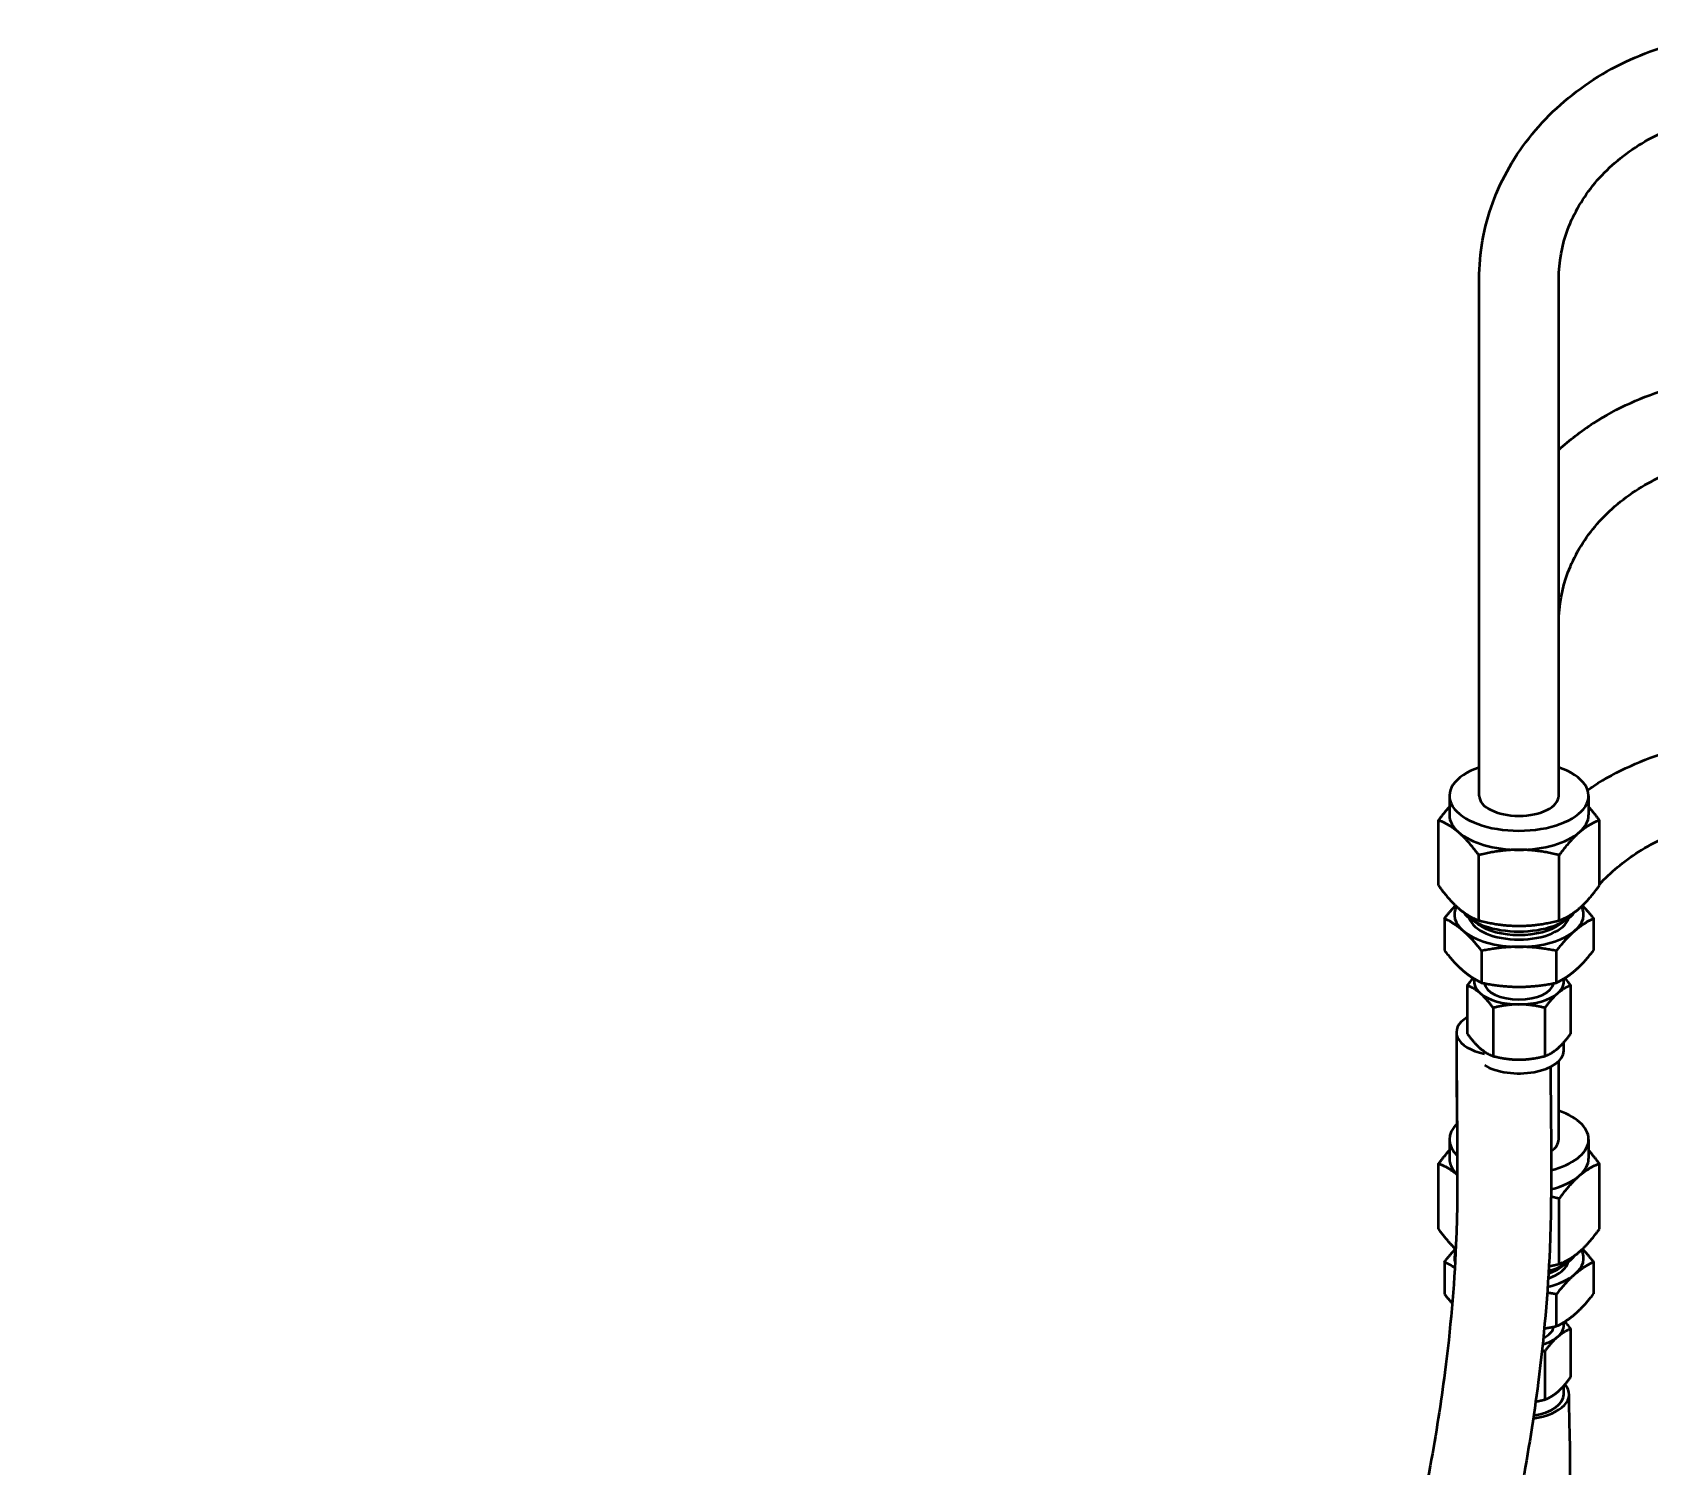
# Model space of a CAD drawing. Header units: inches. Extents: x 11 to 1621, y 11 to 1332.
# Drawn here: x 760.74 to 770.9, y 417.49 to 426.5 of the extents above; entities that cross this region are included whole.
import ezdxf

# ---------------------------------------------------------------- set-up
doc = ezdxf.new("R2010")
doc.units = ezdxf.units.IN
doc.header["$LTSCALE"] = 48
doc.header["$MEASUREMENT"] = 0
doc.layers.add('Visible (ANSI)', color=7, linetype='Continuous', lineweight=50)

msp = doc.modelspace()

# ---------------------------------------------------------------- linework, layer by layer
at = {"layer": 'Visible (ANSI)'}
for p, q in [((769.832429, 421.700178), (769.832429, 424.947773)), ((770.332429, 421.700178), (770.332429, 424.947773)), ((769.644929, 421.700178), (769.644929, 421.580666)), ((770.519929, 421.700178), (770.519929, 421.580666)), ((769.577248, 421.136461), (769.577248, 421.546825)), ((770.587611, 421.136461), (770.587611, 421.546825)), ((769.829838, 420.917711), (769.829838, 421.328075)), ((770.33502, 420.917711), (770.33502, 421.328075)), ((769.613332, 420.930016), (769.613332, 420.729628)), ((769.824865, 420.893778), (769.776243, 420.928159)), ((770.339993, 420.893778), (770.388615, 420.928159)), ((770.551526, 420.930016), (770.551526, 420.729628)), ((769.847881, 420.726891), (769.847881, 420.526503)), ((770.316978, 420.726891), (770.316978, 420.526503)), ((769.75767, 420.509289), (769.75767, 420.206388)), ((770.407189, 420.509289), (770.407189, 420.206388)), ((769.920049, 420.368664), (769.920049, 420.065763)), ((770.244809, 420.368664), (770.244809, 420.065763)), ((769.68883, 420.214938), (769.68883, 420.211528)), ((769.68883, 420.123756), (769.68883, 420.120347)), ((770.363929, 420.098031), (770.363929, 420.152195)), ((770.332429, 419.542374), (770.332429, 420.033335)), ((769.644929, 419.542374), (769.644929, 419.422863)), ((770.519929, 419.542374), (770.519929, 419.422863)), ((769.577248, 418.978657), (769.577248, 419.389022)), ((770.587611, 418.978657), (770.587611, 419.389022)), ((770.33502, 418.759907), (770.33502, 419.170272)), ((769.613332, 418.772212), (769.613332, 418.571825)), ((770.339993, 418.735975), (770.388615, 418.770356)), ((770.551526, 418.772212), (770.551526, 418.571825)), ((770.316978, 418.569087), (770.316978, 418.3687)), ((770.407189, 418.351485), (770.407189, 418.048584)), ((770.244809, 418.21086), (770.244809, 417.907959)), ((770.363929, 417.940227), (770.363929, 417.994391)), ((770.397429, 417.936818), (770.397429, 417.940227))]:
    msp.add_line(p, q, dxfattribs=at)
for centre, major_axis, start_param, end_param in [((770.082429, 421.700178), (0.4375, 0), 2.179041906, 7.245736055), ((770.082429, 421.700178), (0.25, 0), 3.141592654, 6.283185307), ((770.082429, 421.580666), (-0.4375, 0), 0, 0.523598776), ((770.082429, 421.580666), (0.4375, 0), 5.759586532, 6.283185307), ((770.082429, 421.580666), (0.4375, 0), 3.665191429, 4.71238898), ((770.082429, 421.580666), (0.4375, 0), 4.71238898, 5.759586532), ((770.082429, 420.955396), (-0.40625, 0), 6.030258968, 6.806784083), ((770.082429, 420.955396), (0.40625, 0), 5.759586532, 6.536111646), ((770.082429, 421.036413), (0.375, 0), 3.495537771, 5.929240189), ((770.082429, 420.955396), (0.31545, 0), 3.28748724, 6.137290721), ((770.082429, 420.984841), (-0.31545, 0), 0.615479709, 2.526112945), ((770.082429, 420.955396), (0.40625, 0), 3.665191429, 4.71238898), ((770.082429, 420.955396), (0.40625, 0), 4.71238898, 5.759586532), ((770.082429, 420.531043), (-0.28125, 0), 6.15009809, 6.806784083), ((770.082429, 420.531043), (-0.21875, 0), 0.070947993, 3.070644661), ((770.082429, 420.531043), (0.28125, 0), 5.759586532, 6.416272524), ((770.082429, 420.531043), (0.28125, 0), 3.665191429, 4.71238898), ((770.082429, 420.531043), (0.28125, 0), 4.71238898, 5.759586532), ((769.98383, 420.214938), (-0.295, 0), 5.585989163, 7.439555591), ((769.98383, 420.123756), (-0.295, 0), 6.250123608, 6.283185307), ((770.082429, 420.184633), (0.2815, 0), 3.606966647, 3.726538681), ((770.082429, 420.098031), (0.2815, 0), 3.830031399, 6.283185307), ((770.082429, 420.184633), (0.2815, 0), 5.69823928, 5.817811313), ((770.082429, 420.184633), (0.2815, 0), 4.464031661, 4.960746299), ((770.082429, 419.542374), (0.4375, 0), 5.194215937, 7.245736055), ((770.082429, 419.542374), (-0.4375, 0), 5.807954373, 6.765598319), ((770.082429, 419.542374), (0.25, 0), 5.656578708, 6.283185307), ((770.082429, 419.422863), (-0.4375, 0), 0, 0.482919659), ((770.082429, 419.422863), (0.4375, 0), 5.759586532, 6.283185307), ((770.082429, 419.422863), (0.4375, 0), 5.192785788, 5.759586532), ((770.082429, 418.797592), (0.40625, 0), 5.759586532, 6.536111646), ((770.082429, 418.797592), (-0.40625, 0), 6.0837316, 6.431377633), ((770.082429, 418.797592), (0.31545, 0), 5.332978943, 6.137290721), ((770.082429, 418.878609), (0.375, 0), 5.232058335, 5.929240189), ((770.082429, 418.797592), (0.40625, 0), 5.171252113, 5.759586532), ((770.082429, 418.827037), (-0.31545, 0), 2.198515163, 2.526112945), ((770.082429, 418.37324), (0.21875, 0), 5.486106517, 6.212237315), ((770.082429, 418.37324), (0.28125, 0), 5.759586532, 6.416272524), ((770.082429, 418.37324), (0.28125, 0), 5.269161758, 5.759586532), ((770.082429, 417.940227), (0.315, 0), 5.000262449, 6.692786713), ((770.082429, 417.940227), (0.2815, 0), 5.045703801, 6.283185307), ((770.082429, 418.02683), (0.2815, 0), 5.69823928, 5.817811313)]:
    msp.add_ellipse(centre, major_axis=major_axis, ratio=0.5, start_param=start_param, end_param=end_param, dxfattribs=at)
for points, knots in [([(769.832429, 424.947773), (769.832429, 425.10998), (769.861458, 425.272104), (769.974245, 425.580755), (770.058536, 425.726991), (770.273276, 425.989357), (770.404226, 426.105091), (770.698049, 426.294552), (770.86089, 426.368307), (771.203182, 426.468472), (771.382611, 426.494889), (771.569044, 426.496777), (771.575737, 426.496811), (771.582429, 426.496811)], [4.71238898, 4.71238898, 4.71238898, 4.71238898, 5.018880726, 5.018880726, 5.329010629, 5.329010629, 5.643169894, 5.643169894, 5.95732916, 5.95732916, 6.271488425, 6.271488425, 6.283185307, 6.283185307, 6.283185307, 6.283185307]), ([(770.332429, 424.947773), (770.332429, 425.053578), (770.351664, 425.159432), (770.428161, 425.363326), (770.485524, 425.461363), (770.635336, 425.639937), (770.727814, 425.720375), (770.939082, 425.853305), (771.057592, 425.905951), (771.307616, 425.976932), (771.438863, 425.995691), (771.574384, 425.996795), (771.578407, 425.996811), (771.582429, 425.996811)], [4.71238898, 4.71238898, 4.71238898, 4.71238898, 5.026548246, 5.026548246, 5.340707511, 5.340707511, 5.654866776, 5.654866776, 5.966406961, 5.966406961, 6.273782768, 6.273782768, 6.283185307, 6.283185307, 6.283185307, 6.283185307]), ([(770.332429, 423.874807), (770.400178, 423.935969), (770.473433, 423.991913), (770.698049, 424.136748), (770.86089, 424.210503), (771.203182, 424.310668), (771.382611, 424.337085), (771.569044, 424.338974), (771.575737, 424.339007), (771.582429, 424.339007)], [5.4770045172, 5.4770045172, 5.4770045172, 5.4770045172, 5.6431698943, 5.6431698943, 5.9573291597, 5.9573291597, 6.271488425, 6.271488425, 6.2831853072, 6.2831853072, 6.2831853072, 6.2831853072]), ([(770.332429, 422.789969), (770.332429, 422.895774), (770.351664, 423.001629), (770.428161, 423.205522), (770.485524, 423.303559), (770.635336, 423.482133), (770.727814, 423.562571), (770.939082, 423.695502), (771.057592, 423.748147), (771.307616, 423.819128), (771.438863, 423.837888), (771.574384, 423.838991), (771.578407, 423.839007), (771.582429, 423.839007)], [4.71238898, 4.71238898, 4.71238898, 4.71238898, 5.026548246, 5.026548246, 5.340707511, 5.340707511, 5.654866776, 5.654866776, 5.966406961, 5.966406961, 6.273782768, 6.273782768, 6.283185307, 6.283185307, 6.283185307, 6.283185307]), ([(770.513682, 421.737012), (770.526047, 421.745443), (770.538534, 421.753724), (770.698049, 421.856581), (770.86089, 421.930336), (771.203182, 422.030501), (771.382611, 422.056918), (771.569044, 422.058806), (771.575737, 422.05884), (771.582429, 422.05884)], [5.6162182557, 5.6162182557, 5.6162182557, 5.6162182557, 5.6431698943, 5.6431698943, 5.9573291597, 5.9573291597, 6.271488425, 6.271488425, 6.2831853072, 6.2831853072, 6.2831853072, 6.2831853072]), ([(770.587611, 421.143848), (770.657269, 421.22073), (770.740306, 421.290264), (770.939082, 421.415334), (771.057592, 421.46798), (771.307616, 421.538961), (771.438863, 421.55772), (771.574384, 421.558824), (771.578407, 421.55884), (771.582429, 421.55884)], [5.3777030155, 5.3777030155, 5.3777030155, 5.3777030155, 5.6548667765, 5.6548667765, 5.9664069609, 5.9664069609, 6.2737827675, 6.2737827675, 6.2831853072, 6.2831853072, 6.2831853072, 6.2831853072]), ([(769.68883, 420.211528), (769.68883, 419.756095), (769.704396, 419.309033), (769.674775, 418.613399), (769.651518, 418.349364), (769.591778, 417.887552), (769.56115, 417.693004), (769.477406, 417.232109), (769.420226, 416.960271), (769.292388, 416.413399), (769.223225, 416.142137), (769.016079, 415.401023), (768.86369, 414.924547), (768.563108, 414.127009), (768.423987, 413.797594), (768.203145, 413.34228), (768.129041, 413.199375), (767.941975, 412.864457), (767.826656, 412.679729), (767.62712, 412.399494), (767.544737, 412.294337), (767.392049, 412.11945), (767.322074, 412.04674), (767.122509, 411.860835), (766.994102, 411.766383), (766.771091, 411.645509), (766.675998, 411.60538), (766.406828, 411.512884), (766.229084, 411.475705), (765.913127, 411.416099), (765.773811, 411.392925), (765.546967, 411.33128), (765.455749, 411.300344), (765.314259, 411.216592), (765.263034, 411.178), (765.159897, 411.065253), (765.113644, 410.983375), (765.069293, 410.819408), (765.064969, 410.740289), (765.079274, 410.578997), (765.099519, 410.495494), (765.156866, 410.326777), (765.193216, 410.241838), (765.2915, 410.03581), (765.358003, 409.911888), (765.560616, 409.553203), (765.711939, 409.304353), (766.043765, 408.749106), (766.225173, 408.439774), (766.469441, 407.966291), (766.550264, 407.795008), (766.703187, 407.415519), (766.761202, 407.214924), (766.78889, 406.979072), (766.789364, 406.912999), (766.774121, 406.779742), (766.752748, 406.719929), (766.695724, 406.625069), (766.667166, 406.589107), (766.594288, 406.518156), (766.549728, 406.483309), (766.427064, 406.406312), (766.342838, 406.365476), (766.096322, 406.273706), (765.916656, 406.229324), (765.539336, 406.169947), (765.346641, 406.151831), (764.850291, 406.129325), (764.535112, 406.134432), (763.77367, 406.180645), (763.321272, 406.234082), (762.67581, 406.337416), (762.465477, 406.375888), (762.094994, 406.451508), (761.932003, 406.488027), (761.531561, 406.585775), (761.311264, 406.648286), (761.021978, 406.744374), (760.927814, 406.779845), (760.808967, 406.831364), (760.771171, 406.849644), (760.74008, 406.866281)], [0, 0, 0, 0, 3.94523031, 3.94523031, 6.392228133, 6.392228133, 8.123069229, 8.123069229, 10.366694904, 10.366694904, 12.42876718, 12.42876718, 15.928624168, 15.928624168, 18.524417285, 18.524417285, 19.775204069, 19.775204069, 21.595679972, 21.595679972, 22.834911154, 22.834911154, 23.863601181, 23.863601181, 25.755166355, 25.755166355, 27.077665189, 27.077665189, 29.427935166, 29.427935166, 31.400550322, 31.400550322, 32.756730954, 32.756730954, 33.534686447, 33.534686447, 34.519427615, 34.519427615, 35.388676932, 35.388676932, 36.328498742, 36.328498742, 37.244414128, 37.244414128, 38.441879642, 38.441879642, 40.52447674, 40.52447674, 42.916988565, 42.916988565, 44.320971323, 44.320971323, 46.218344099, 46.218344099, 47.104141557, 47.104141557, 48.352786492, 48.352786492, 49.169392499, 49.169392499, 49.9953761, 49.9953761, 51.081795773, 51.081795773, 52.751853923, 52.751853923, 54.216708978, 54.216708978, 56.325383126, 56.325383126, 59.199112779, 59.199112779, 60.646178401, 60.646178401, 61.881285855, 61.881285855, 63.890760254, 63.890760254, 65.142212525, 65.142212525, 65.897217781, 65.897217781, 65.897217781, 65.897217781]), ([(770.279872, 419.997708), (770.283127, 419.623193), (770.291947, 419.23898), (770.263666, 418.574794), (770.239382, 418.297527), (770.175557, 417.799508), (770.140856, 417.580521), (770.046994, 417.070435), (769.983869, 416.774696), (769.84085, 416.173463), (769.762136, 415.87157), (769.518458, 415.024603), (769.33395, 414.472036), (769.004577, 413.65771), (768.879521, 413.377457), (768.594529, 412.810162), (768.43224, 412.526956), (768.151605, 412.114127), (768.041077, 411.967911), (767.830537, 411.723129), (767.732243, 411.620722), (767.536341, 411.44208), (767.439387, 411.364342), (767.24029, 411.22831), (767.137713, 411.170017), (766.923998, 411.068496), (766.812345, 411.02637), (766.545531, 410.941843), (766.393736, 410.908013), (766.15268, 410.860294), (766.057228, 410.843514), (765.90217, 410.813255), (765.839334, 410.799564), (765.724455, 410.767793), (765.680782, 410.748467), (765.655519, 410.732673), (765.653008, 410.731322), (765.652898, 410.731812)], [0.633571438, 0.633571438, 0.633571438, 0.633571438, 3.94523031, 3.94523031, 6.355841735, 6.355841735, 8.208663828, 8.208663828, 10.559466789, 10.559466789, 12.773540149, 12.773540149, 16.699439179, 16.699439179, 18.849502144, 18.849502144, 21.278817141, 21.278817141, 22.752140408, 22.752140408, 23.958348981, 23.958348981, 25.060761886, 25.060761886, 26.135554909, 26.135554909, 27.320184262, 27.320184262, 29.04677162, 29.04677162, 30.338846482, 30.338846482, 31.439697488, 31.439697488, 32.834273775, 32.834273775, 33.445065842, 33.445065842, 33.445065842, 33.445065842]), ([(769.754335, 415.85264), (769.930161, 416.076795), (770.084531, 416.309463), (770.260058, 416.682497), (770.309668, 416.815246), (770.394099, 417.153169), (770.404438, 417.34855), (770.404185, 417.67302), (770.397429, 417.810011), (770.397429, 417.936818)], [63.983979131, 63.983979131, 63.983979131, 63.983979131, 65.820602715, 65.820602715, 66.797322734, 66.797322734, 68.241231498, 68.241231498, 69.44808849, 69.44808849, 69.44808849, 69.44808849])]:
    msp.add_open_spline(points, degree=3, knots=knots, dxfattribs=at)
for points, weights in [([(769.577248, 421.546825), (769.612934, 421.595574), (769.644929, 421.631563)], [1, 1.01965956375, 1.01895290532]), ([(770.519929, 421.631563), (770.551925, 421.595574), (770.587611, 421.546825)], [1.01895290532, 1.01965956375, 1]), ([(769.703543, 421.471291), (769.644929, 421.522052), (769.577248, 421.546825)], [1, 1.0379548493, 1]), ([(770.587611, 421.546825), (770.519929, 421.522052), (770.461315, 421.471291)], [1, 1.0379548493, 1]), ([(769.829838, 421.328075), (769.762157, 421.42053), (769.703543, 421.471291)], [1, 1.0379548493, 1]), ([(770.461315, 421.471291), (770.402701, 421.42053), (770.33502, 421.328075)], [1, 1.0379548493, 1]), ([(770.082429, 421.361916), (769.965201, 421.361916), (769.829838, 421.328075)], [1, 1.0379548493, 1]), ([(770.33502, 421.328075), (770.199657, 421.361916), (770.082429, 421.361916)], [1, 1.0379548493, 1]), ([(769.577248, 421.136461), (769.644929, 421.044006), (769.703543, 420.993245)], [1, 1.0379548493, 1]), ([(770.461315, 420.993245), (770.519929, 421.044006), (770.587611, 421.136461)], [1, 1.0379548493, 1]), ([(769.613332, 420.930016), (769.650398, 420.977085), (769.683356, 421.011658)], [1, 1.02204193309, 1.01848256235]), ([(769.703543, 420.993245), (769.762157, 420.942484), (769.829838, 420.917711)], [1, 1.0379548493, 1]), ([(770.33502, 420.917711), (770.402701, 420.942484), (770.461315, 420.993245)], [1, 1.0379548493, 1]), ([(770.481503, 421.011658), (770.51446, 420.977085), (770.551526, 420.930016)], [1.01848256235, 1.02204193309, 1]), ([(769.730606, 420.853833), (769.676179, 420.900969), (769.613332, 420.930016)], [1, 1.0379548493, 1]), ([(769.829838, 420.917711), (769.965201, 420.88387), (770.082429, 420.88387)], [1, 1.0379548493, 1]), ([(770.082429, 420.88387), (770.199657, 420.88387), (770.33502, 420.917711)], [1, 1.0379548493, 1]), ([(770.551526, 420.930016), (770.488679, 420.900969), (770.434252, 420.853833)], [1, 1.0379548493, 1]), ([(769.847881, 420.726891), (769.785034, 420.806698), (769.730606, 420.853833)], [1, 1.0379548493, 1]), ([(770.434252, 420.853833), (770.379825, 420.806698), (770.316978, 420.726891)], [1, 1.0379548493, 1]), ([(769.613332, 420.729628), (769.676179, 420.649821), (769.730606, 420.602686)], [1, 1.0379548493, 1]), ([(770.082429, 420.752271), (769.973575, 420.752271), (769.847881, 420.726891)], [1, 1.0379548493, 1]), ([(770.316978, 420.726891), (770.191284, 420.752271), (770.082429, 420.752271)], [1, 1.0379548493, 1]), ([(770.434252, 420.602686), (770.488679, 420.649821), (770.551526, 420.729628)], [1, 1.0379548493, 1]), ([(769.730606, 420.602686), (769.785034, 420.555551), (769.847881, 420.526503)], [1, 1.0379548493, 1]), ([(770.316978, 420.526503), (770.379825, 420.555551), (770.434252, 420.602686)], [1, 1.0379548493, 1]), ([(769.75767, 420.509289), (769.77672, 420.535312), (769.794036, 420.555567)], [1, 1.0162712347, 1.01859152065]), ([(769.83886, 420.460731), (769.801179, 420.493363), (769.75767, 420.509289)], [1, 1.0379548493, 1]), ([(769.847881, 420.526503), (769.973575, 420.501124), (770.082429, 420.501124)], [1, 1.0379548493, 1]), ([(770.082429, 420.501124), (770.191284, 420.501124), (770.316978, 420.526503)], [1, 1.0379548493, 1]), ([(770.407189, 420.509289), (770.363679, 420.493363), (770.325999, 420.460731)], [1, 1.0379548493, 1]), ([(770.370822, 420.555567), (770.388138, 420.535312), (770.407189, 420.509289)], [1.01859152065, 1.0162712347, 1]), ([(769.920049, 420.368664), (769.87654, 420.428099), (769.83886, 420.460731)], [1, 1.0379548493, 1]), ([(770.082429, 420.390418), (770.007069, 420.390418), (769.920049, 420.368664)], [1, 1.0379548493, 1]), ([(770.244809, 420.368664), (770.15779, 420.390418), (770.082429, 420.390418)], [1, 1.0379548493, 1]), ([(770.325999, 420.460731), (770.288319, 420.428099), (770.244809, 420.368664)], [1, 1.0379548493, 1]), ([(769.75767, 420.206388), (769.801179, 420.146953), (769.83886, 420.114321)], [1, 1.0379548493, 1]), ([(770.325999, 420.114321), (770.363679, 420.146953), (770.407189, 420.206388)], [1, 1.0379548493, 1]), ([(769.83886, 420.114321), (769.87654, 420.081689), (769.920049, 420.065763)], [1, 1.0379548493, 1]), ([(769.920049, 420.065763), (770.007069, 420.044008), (770.082429, 420.044008)], [1, 1.0379548493, 1]), ([(770.082429, 420.044008), (770.15779, 420.044008), (770.244809, 420.065763)], [1, 1.0379548493, 1]), ([(770.244809, 420.065763), (770.288319, 420.081689), (770.325999, 420.114321)], [1, 1.0379548493, 1]), ([(769.577248, 419.389022), (769.612934, 419.43777), (769.644929, 419.47376)], [1, 1.01965956375, 1.01895290532]), ([(770.519929, 419.47376), (770.551925, 419.43777), (770.587611, 419.389022)], [1.01895290532, 1.01965956375, 1]), ([(769.694959, 419.320753), (769.640307, 419.365941), (769.577248, 419.389022)], [1.00498794919, 1.03527111105, 1]), ([(770.587611, 419.389022), (770.519929, 419.364249), (770.461315, 419.313488)], [1, 1.0379548493, 1]), ([(770.461315, 419.313488), (770.402701, 419.262726), (770.33502, 419.170272)], [1, 1.0379548493, 1]), ([(770.33502, 419.170272), (770.308975, 419.176783), (770.284137, 419.181983)], [1, 1.00708576728, 1.01152585957]), ([(769.577248, 418.978657), (769.634846, 418.899976), (769.684909, 418.852372)], [1, 1.03211886834, 1.00987726774]), ([(770.461315, 418.835442), (770.519929, 418.886203), (770.587611, 418.978657)], [1, 1.0379548493, 1]), ([(769.613332, 418.772212), (769.650398, 418.819281), (769.683356, 418.853854)], [1, 1.02204193309, 1.01848256235]), ([(770.481503, 418.853854), (770.51446, 418.819281), (770.551526, 418.772212)], [1.01848256235, 1.02204193309, 1]), ([(769.678809, 418.735638), (769.647907, 418.756232), (769.613332, 418.772212)], [1.01885034919, 1.0205303461, 1]), ([(770.270297, 418.745382), (770.3017, 418.751577), (770.33502, 418.759907)], [1.01381838675, 1.00908271632, 1]), ([(770.33502, 418.759907), (770.402701, 418.78468), (770.461315, 418.835442)], [1, 1.0379548493, 1]), ([(770.551526, 418.772212), (770.488679, 418.743165), (770.434252, 418.69603)], [1, 1.0379548493, 1]), ([(770.434252, 418.69603), (770.379825, 418.648894), (770.316978, 418.569087)], [1, 1.0379548493, 1]), ([(769.613332, 418.571825), (769.639238, 418.538928), (769.662886, 418.512407)], [1, 1.01530351243, 1.01826617793]), ([(770.316978, 418.569087), (770.287611, 418.575017), (770.25986, 418.579503)], [1, 1.00861686262, 1.01332116477]), ([(770.434252, 418.444882), (770.488679, 418.492018), (770.551526, 418.571825)], [1, 1.0379548493, 1]), ([(770.316978, 418.3687), (770.379825, 418.397747), (770.434252, 418.444882)], [1, 1.0379548493, 1]), ([(770.241201, 418.355404), (770.277711, 418.360771), (770.316978, 418.3687)], [1.01607466983, 1.01155537568, 1]), ([(770.407189, 418.351485), (770.363679, 418.335559), (770.325999, 418.302927)], [1, 1.0379548493, 1]), ([(770.370822, 418.397763), (770.388138, 418.377508), (770.407189, 418.351485)], [1.01859152065, 1.0162712347, 1]), ([(770.325999, 418.302927), (770.288319, 418.270295), (770.244809, 418.21086)], [1, 1.0379548493, 1]), ([(770.244809, 418.21086), (770.235743, 418.213127), (770.226916, 418.215143)], [1, 1.00382427109, 1.00687788707]), ([(770.325999, 417.956517), (770.363679, 417.989149), (770.407189, 418.048584)], [1, 1.0379548493, 1]), ([(770.244809, 417.907959), (770.288319, 417.923885), (770.325999, 417.956517)], [1, 1.0379548493, 1]), ([(770.187202, 417.895645), (770.21487, 417.900475), (770.244809, 417.907959)], [1.01692801959, 1.01274104508, 1])]:
    msp.add_rational_spline(points, weights, degree=2, dxfattribs=at)
for points in [[(770.483864, 421.00917), (770.486822, 421.01374), (770.489822, 421.018293), (770.492864, 421.02283)], [(769.68883, 420.120347), (769.68883, 419.959022), (769.690786, 419.799624), (769.692498, 419.64157)]]:
    msp.add_open_spline(points, degree=3, dxfattribs=at)

doc.saveas('drawing.dxf')
